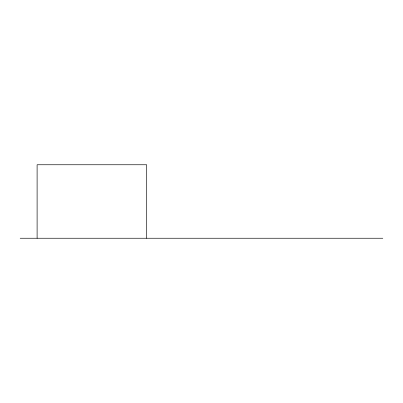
<?xml version="1.0" encoding="UTF-8"?>
<svg xmlns="http://www.w3.org/2000/svg" width="403" height="403" viewBox="0 0 403 403"><rect width="100%" height="100%" fill="white"/><g stroke="black" fill="none" stroke-linecap="round" stroke-linejoin="round"><path stroke-width="0.6" d="M20.15 238.244L382.85 238.244M146.702 238.244L146.702 164.756L37.106 164.756L37.106 238.244"/></g></svg>
